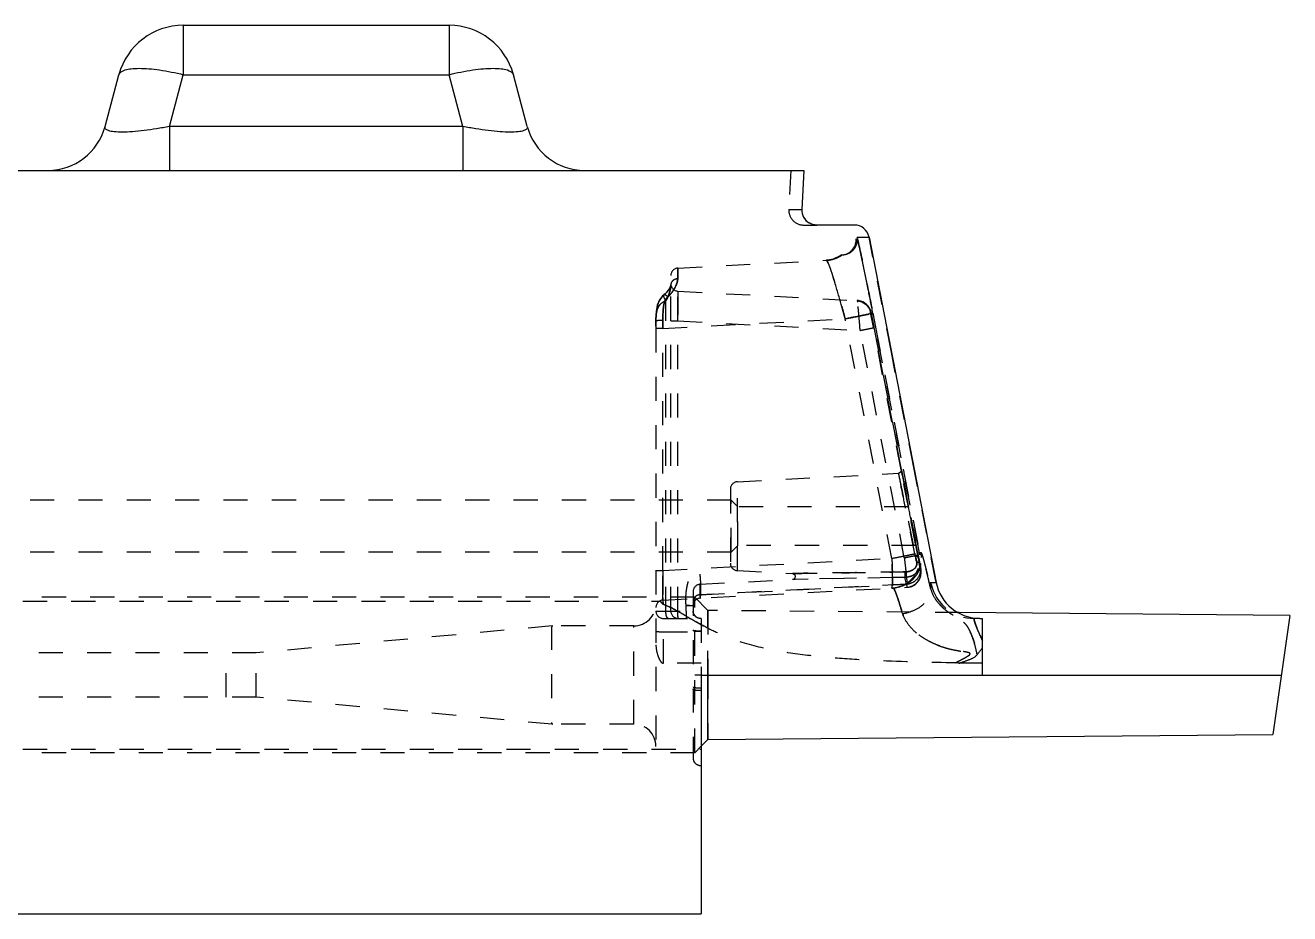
# Model space of a CAD drawing. Header units: millimetres. Extents: x 309 to 11345, y -1340 to 1318.
# Drawn here: x 3619 to 3704.5, y -552.1 to -492.1 of the extents above; entities that cross this region are included whole.
import ezdxf

# ---------------------------------------------------------------- set-up
doc = ezdxf.new("R2010")
doc.units = ezdxf.units.MM
doc.header["$LTSCALE"] = 16.335
doc.linetypes.add('HIDDEN', pattern=[0.2, 0.1, -0.1])
doc.layers.get('0').update_dxf_attribs({"linetype": 'CONTINUOUS'})
doc.layers.add('DEFAULT_2', color=8, linetype='HIDDEN')

msp = doc.modelspace()

# ---------------------------------------------------------------- linework, layer by layer
at = {"color": 7, "linetype": 'Continuous'}
for p, q in [((3629.718, -492.094), (3629.718, -495.429)), ((3629.718, -492.094), (3647.674, -492.094)), ((3647.674, -492.094), (3647.674, -495.429)), ((3624.433, -498.929), (3625.371, -495.429)), ((3628.78, -498.929), (3629.718, -495.429)), ((3629.718, -495.429), (3647.674, -495.429)), ((3648.612, -498.929), (3647.674, -495.429)), ((3652.959, -498.929), (3652.021, -495.429)), ((3628.78, -498.929), (3628.78, -501.894)), ((3648.612, -498.929), (3628.78, -498.929)), ((3648.612, -498.929), (3648.612, -501.894)), ((3588.608, -501.894), (3671.646, -501.894)), ((3671.646, -501.894), (3671.508, -504.524)), ((3675.056, -505.582), (3672.513, -505.582)), ((3676.044, -506.396), (3680.579, -529.715)), ((3704.465, -531.955), (3682.138, -531.76)), ((3683.541, -532.156), (3683.708, -532.156)), ((3683.708, -535.977), (3683.708, -532.156)), ((3704.465, -531.955), (3703.335, -539.999)), ((3664.708, -535.977), (3664.708, -552.094)), ((3664.708, -535.977), (3703.9, -535.977)), ((3665.159, -540.329), (3665.16, -535.977)), ((3664.708, -540.784), (3665.156, -540.332)), ((3665.156, -540.332), (3703.335, -539.999)), ((3588.608, -552.094), (3664.708, -552.094))]:
    msp.add_line(p, q, dxfattribs=at)
for centre, radius, start, end in [((3629.718, -496.594), 4.5, 90, 165), ((3647.674, -496.594), 4.5, 15, 90), ((3620.57, -497.894), 4, 270, 345), ((3656.823, -497.894), 4, 195, 270), ((3672.504, -504.586), 0.993, 177.06216, 239.116), ((3675.056, -506.588), 1.006, 11.00455, 90.02513), ((3683.541, -529.138), 3.018, 191.01983, 270.01247)]:
    msp.add_arc(centre, radius, start, end, dxfattribs=at)
for points, knots in [([(3625.371, -495.429), (3625.416, -495.262), (3625.762, -495.091), (3626.233, -495.015), (3626.779, -494.99), (3627.418, -495.023), (3628.417, -495.139), (3629.191, -495.298), (3629.718, -495.429)], [0, 0, 0, 0, 0.115474, 0.210206, 0.330815, 0.474697, 0.637675, 1, 1, 1, 1]), ([(3647.674, -495.429), (3648.202, -495.298), (3648.976, -495.139), (3649.974, -495.023), (3650.613, -494.99), (3651.159, -495.015), (3651.631, -495.091), (3651.976, -495.262), (3652.021, -495.429)], [0, 0, 0, 0, 0.362325, 0.525303, 0.669185, 0.789794, 0.884526, 1, 1, 1, 1]), ([(3628.78, -498.929), (3628.493, -498.986), (3627.923, -499.089), (3627.088, -499.21), (3626.312, -499.289), (3625.635, -499.32), (3625.096, -499.3), (3624.742, -499.242), (3624.551, -499.161), (3624.465, -499.095), (3624.422, -499.013), (3624.426, -498.956), (3624.433, -498.929)], [0, 0, 0, 0, 0.193171, 0.381394, 0.556112, 0.70767, 0.827684, 0.912018, 0.941416, 0.963861, 0.982046, 1, 1, 1, 1]), ([(3652.959, -498.929), (3652.966, -498.956), (3652.97, -499.013), (3652.927, -499.095), (3652.841, -499.161), (3652.65, -499.242), (3652.297, -499.3), (3651.758, -499.32), (3651.081, -499.289), (3650.304, -499.21), (3649.469, -499.089), (3648.9, -498.986), (3648.612, -498.929)], [0, 0, 0, 0, 0.017954, 0.036138, 0.058576, 0.087965, 0.172271, 0.292269, 0.44382, 0.618558, 0.806821, 1, 1, 1, 1])]:
    msp.add_open_spline(points, degree=3, knots=knots, dxfattribs=at)
msp.add_open_spline([(3672.513, -505.582), (3672.334, -505.582), (3672.149, -505.531), (3671.995, -505.439)], degree=3, dxfattribs=at)
at = {"layer": 'DEFAULT_2', "color": 8, "linetype": 'HIDDEN'}
for p, q in [((3670.761, -501.894), (3670.623, -504.524)), ((3670.623, -504.524), (3671.508, -504.524)), ((3671.628, -505.582), (3672.513, -505.582)), ((3675.246, -506.396), (3676.044, -506.396)), ((3677.557, -514.177), (3676.044, -506.396)), ((3663.131, -508.493), (3673.173, -507.967)), ((3674.198, -507.593), (3674.243, -507.593)), ((3662.654, -531.653), (3662.654, -508.995)), ((3662.654, -509.625), (3662.654, -509.627)), ((3662.195, -510.288), (3662.195, -510.288)), ((3662.319, -531.653), (3662.319, -510.698)), ((3663.131, -510.048), (3675.238, -510.683)), ((3678.211, -522.108), (3676.147, -511.494)), ((3676.147, -511.494), (3676.172, -511.494)), ((3676.189, -511.564), (3676.174, -511.494)), ((3676.203, -511.627), (3676.184, -511.54)), ((3676.23, -511.76), (3676.196, -511.598)), ((3679.454, -527.713), (3676.305, -511.533)), ((3676.305, -511.533), (3676.49, -512.488)), ((3661.649, -512.087), (3661.649, -512.562)), ((3661.649, -512.368), (3661.649, -512.087)), ((3661.649, -512.406), (3661.649, -512.368)), ((3662.125, -512.562), (3662.122, -512.02)), ((3662.122, -512.021), (3662.125, -512.562)), ((3662.125, -512.562), (3674.436, -511.917)), ((3662.654, -512.057), (3663.131, -512.057)), ((3663.131, -531.653), (3663.131, -512.057)), ((3663.131, -512.057), (3675.445, -512.702)), ((3677.586, -528.097), (3674.436, -511.917)), ((3676.276, -511.988), (3676.219, -511.705)), ((3676.342, -512.318), (3676.26, -511.908)), ((3676.379, -512.51), (3676.333, -512.272)), ((3676.379, -512.51), (3676.379, -512.51)), ((3676.379, -512.51), (3676.379, -512.51)), ((3676.379, -512.51), (3679.362, -527.861)), ((3678.243, -522.102), (3676.379, -512.51)), ((3676.49, -512.488), (3678.357, -522.08)), ((3661.649, -512.562), (3661.649, -540.977)), ((3662.125, -512.562), (3661.649, -512.562)), ((3662.125, -528.907), (3662.125, -512.562)), ((3678.427, -528.052), (3675.445, -512.702)), ((3679.069, -521.95), (3677.557, -514.177)), ((3667.153, -522.923), (3678.025, -522.353)), ((3678.209, -522.101), (3678.262, -522.363)), ((3678.295, -522.528), (3678.21, -522.105)), ((3678.282, -522.303), (3678.243, -522.102)), ((3678.262, -522.363), (3678.302, -522.563)), ((3679.362, -527.861), (3678.282, -522.303)), ((3678.302, -522.563), (3678.413, -523.123)), ((3678.357, -522.08), (3678.397, -522.28)), ((3678.397, -522.28), (3678.404, -522.32)), ((3678.404, -522.32), (3679.454, -527.713)), ((3680.565, -529.645), (3679.069, -521.95)), ((3666.676, -523.425), (3666.676, -528.419)), ((3667.153, -528.921), (3667.153, -522.923)), ((3666.736, -524.172), (3562.608, -524.172)), ((3666.736, -527.672), (3666.736, -524.172)), ((3666.736, -524.172), (3667.179, -524.615)), ((3667.179, -527.229), (3667.179, -524.615)), ((3678.698, -524.615), (3667.179, -524.615)), ((3679.206, -527.229), (3678.698, -524.615)), ((3679.206, -527.229), (3678.698, -524.615)), ((3679.042, -526.325), (3679.151, -526.886)), ((3666.736, -527.672), (3562.608, -527.672)), ((3666.736, -527.672), (3667.179, -527.229)), ((3679.206, -527.229), (3667.179, -527.229)), ((3679.185, -527.963), (3679.173, -527.905)), ((3679.353, -527.94), (3679.341, -527.878)), ((3679.342, -527.883), (3679.353, -527.94)), ((3679.362, -527.861), (3679.362, -527.861)), ((3679.362, -527.861), (3679.362, -527.861)), ((3679.458, -528.364), (3679.363, -527.866)), ((3679.454, -527.71), (3679.555, -527.71)), ((3662.125, -528.907), (3678.427, -528.052)), ((3679.185, -527.963), (3679.264, -528.358)), ((3679.206, -528.071), (3679.185, -527.963)), ((3679.212, -528.099), (3679.206, -528.071)), ((3679.239, -528.231), (3679.212, -528.099)), ((3679.264, -528.358), (3679.239, -528.231)), ((3679.353, -527.94), (3679.371, -528.037)), ((3679.371, -528.037), (3679.353, -527.94)), ((3679.399, -528.181), (3679.371, -528.037)), ((3679.371, -528.037), (3679.399, -528.181)), ((3679.451, -528.455), (3679.399, -528.181)), ((3679.399, -528.181), (3679.425, -528.32)), ((3679.425, -528.32), (3679.451, -528.455)), ((3679.5, -528.59), (3679.44, -528.271)), ((3679.451, -528.455), (3679.512, -528.75)), ((3679.876, -528.748), (3679.893, -528.816)), ((3661.649, -528.907), (3662.125, -528.907)), ((3664.639, -529.844), (3670.866, -529.517)), ((3667.153, -528.921), (3670.867, -529.116)), ((3670.919, -529.115), (3670.867, -529.116)), ((3677.597, -529.396), (3671.004, -529.515)), ((3678.469, -529.38), (3671.007, -529.515)), ((3677.592, -529.026), (3678.469, -529.014)), ((3678.469, -529.38), (3677.597, -529.396)), ((3678.578, -529.84), (3678.469, -529.38)), ((3662.125, -530.915), (3678.601, -530.052)), ((3664.162, -530.347), (3664.162, -541.581)), ((3664.639, -530.552), (3664.639, -529.844)), ((3664.639, -530.551), (3677.575, -529.891)), ((3677.575, -529.891), (3677.675, -529.886)), ((3677.675, -529.886), (3678.578, -529.84)), ((3680.205, -529.715), (3680.579, -529.715)), ((3680.579, -529.715), (3680.565, -529.645)), ((3664.275, -530.722), (3558.608, -530.722)), ((3566.608, -530.977), (3661.916, -530.977)), ((3662, -531.052), (3662.031, -531.093)), ((3662.125, -530.915), (3662.126, -531.182)), ((3662.125, -530.915), (3662.125, -530.98)), ((3662.125, -530.98), (3662.126, -531.182)), ((3663.686, -531.653), (3663.686, -531.285)), ((3663.686, -531.285), (3664.162, -531.285)), ((3664.274, -541.222), (3664.275, -530.722)), ((3665.156, -531.612), (3664.275, -530.722)), ((3661.649, -531.653), (3664.162, -531.653)), ((3662.151, -535.182), (3662.151, -532.156)), ((3662.151, -532.156), (3664.708, -532.156)), ((3663.776, -532.036), (3663.964, -532.148)), ((3664.708, -532.156), (3664.708, -535.977)), ((3682.138, -531.76), (3665.156, -531.612)), ((3665.159, -531.615), (3665.16, -535.977)), ((3665.159, -535.977), (3665.159, -531.615)), ((3683.541, -532.156), (3683.163, -532.156)), ((3654.649, -532.657), (3634.649, -534.477)), ((3660.149, -532.662), (3654.649, -532.662)), ((3660.149, -539.292), (3660.149, -532.662)), ((3664.489, -532.455), (3664.514, -532.469)), ((3662.151, -533.056), (3664.708, -533.056)), ((3634.649, -534.477), (3558.608, -534.477)), ((3632.608, -537.477), (3632.608, -534.477)), ((3634.649, -537.477), (3634.649, -534.477)), ((3664.708, -535.182), (3662.151, -535.182)), ((3683.705, -535.182), (3682.13, -535.182)), ((3664.708, -535.977), (3664.277, -535.978)), ((3665.159, -535.976), (3665.159, -540.329)), ((3634.649, -537.477), (3558.608, -537.477)), ((3654.649, -539.297), (3634.649, -537.477)), ((3660.149, -539.292), (3654.649, -539.292)), ((3566.608, -540.977), (3664.708, -540.977)), ((3664.274, -541.222), (3566.608, -541.222)), ((3664.274, -541.222), (3664.708, -540.784))]:
    msp.add_line(p, q, dxfattribs=at)
for points in [[(3674.198, -507.593), (3674.09, -507.666), (3673.629, -507.879), (3673.128, -507.969)], [(3662.654, -509.627), (3662.654, -509.629), (3662.647, -509.664), (3662.626, -509.726), (3662.594, -509.797), (3662.554, -509.871), (3662.509, -509.944), (3662.46, -510.015), (3662.408, -510.082), (3662.352, -510.146), (3662.297, -510.202), (3662.247, -510.248), (3662.195, -510.288)], [(3662.653, -509.632), (3662.644, -509.673), (3662.621, -509.738), (3662.587, -509.811), (3662.545, -509.887), (3662.497, -509.961), (3662.447, -510.032), (3662.392, -510.101), (3662.334, -510.166), (3662.273, -510.226), (3662.209, -510.279), (3662.195, -510.288)], [(3662.195, -510.288), (3662.064, -510.4), (3661.856, -510.695), (3661.729, -511.053), (3661.667, -511.466), (3661.649, -511.926)], [(3662.195, -510.288), (3662.103, -510.362), (3661.883, -510.645), (3661.742, -511), (3661.672, -511.409), (3661.65, -511.864), (3661.649, -512.083)], [(3675.213, -510.681), (3675.56, -510.763), (3675.857, -510.96), (3676.066, -511.249), (3676.147, -511.494)], [(3675.468, -510.722), (3675.336, -510.693), (3675.238, -510.683)], [(3675.489, -510.728), (3675.353, -510.695), (3675.238, -510.683)], [(3676.045, -511.166), (3675.981, -511.072), (3675.903, -510.983), (3675.811, -510.9), (3675.707, -510.828), (3675.592, -510.768), (3675.468, -510.722)], [(3676.067, -511.203), (3676.005, -511.105), (3675.929, -511.011), (3675.838, -510.922), (3675.734, -510.844), (3675.617, -510.779), (3675.489, -510.728)], [(3676.178, -511.514), (3676.169, -511.473), (3676.157, -511.427), (3676.134, -511.354), (3676.096, -511.261), (3676.045, -511.166)], [(3676.174, -511.494), (3676.163, -511.452), (3676.147, -511.393), (3676.114, -511.302), (3676.067, -511.203)], [(3678.211, -522.113), (3678.208, -522.204), (3678.165, -522.285), (3678.09, -522.338), (3678.025, -522.353)], [(3679.549, -529.221), (3679.562, -529.104), (3679.563, -528.998), (3679.556, -528.922), (3679.55, -528.876), (3679.543, -528.834), (3679.535, -528.785), (3679.525, -528.726), (3679.496, -528.57)], [(3670.865, -529.116), (3670.951, -529.14), (3671.027, -529.215), (3671.055, -529.317), (3671.028, -529.417), (3670.956, -529.49), (3670.866, -529.517)], [(3678.611, -530.051), (3678.636, -530.049), (3678.78, -530.028), (3678.916, -529.987), (3679.043, -529.928), (3679.158, -529.854), (3679.26, -529.767), (3679.347, -529.67), (3679.42, -529.564), (3679.478, -529.453), (3679.521, -529.338), (3679.549, -529.221)], [(3678.91, -529.989), (3679.036, -529.931), (3679.151, -529.859), (3679.253, -529.774), (3679.341, -529.678), (3679.415, -529.574), (3679.473, -529.463), (3679.517, -529.349), (3679.546, -529.234), (3679.561, -529.118)], [(3679.561, -529.118), (3679.563, -529.011), (3679.557, -528.93), (3679.551, -528.883)], [(3678.632, -530.05), (3678.775, -530.029), (3678.91, -529.989)]]:
    msp.add_lwpolyline(points, dxfattribs=at)
for centre, radius, start, end in [((3671.628, -504.577), 1.006, 177, 270), ((3674.169, -506.588), 1.006, 271.65823, 90), ((3584.216, -526.767), 93.281, 12.01689, 12.61404), ((3519.761, -540.638), 159.213, 11.886, 12.0701), ((3673.05, -505.906), 2.065, 284.03475, 294.61844), ((3673.081, -505.973), 1.992, 294.60126, 304.25698), ((3673.116, -506.026), 1.928, 304.30708, 305.64455), ((3482.371, -548.519), 197.424, 11.67145, 11.88906), ((3663.157, -508.995), 0.503, 93.00098, 179.99162), ((3444.574, -556.34), 236.022, 11.46278, 11.6747), ((3663.157, -509.546), 0.503, 180, 267), ((3662.987, -509.624), 0.333, 173.91451, 180.04295), ((3660.655, -508.583), 2.593, 324.59205, 328.64722), ((3660.837, -508.696), 2.378, 328.6915, 329.55322), ((3661.003, -508.792), 2.186, 329.51339, 333.15173), ((3661.207, -508.897), 1.958, 333.18233, 335.1124), ((3661.378, -508.975), 1.769, 335.09301, 338.16856), ((3417.564, -561.834), 263.584, 11.34057, 11.46628), ((3607.504, -529.767), 69.271, 14.93207, 16.04629), ((3675.185, -511.687), 1.005, 11.01331, 86.9991), ((3675.153, -511.758), 1.08, 61.4253, 62.45393), ((3411.472, -563.059), 269.798, 11.00978, 11.34122), ((3714.283, -512.36), 52.634, 180.05053, 180.22028), ((3591.859, -528.92), 86.099, 10.98727, 11.47595), ((3057.599, -646.701), 632.994, 10.819475, 11.312912), ((3667.179, -523.425), 0.503, 93, 180), ((3186.21, -621.205), 501.881, 11.15545, 11.26982), ((3020.429, -654), 670.874, 11.034928, 11.16409), ((3677.495, -528.093), 1.995, 273.0093, 10.98696), ((3677.593, -528.088), 1.997, 272.93121, 10.99065), ((3677.111, -517.77), 10.217, 282.34292, 282.55049), ((3677.863, -521.145), 6.76, 282.54503, 282.84529), ((3586.263, -545.948), 94.84, 10.85999, 10.99461), ((3677.556, -528.093), 2.034, 1.50323, 6.39905), ((3667.179, -528.419), 0.503, 180, 267), ((3592.973, -544.664), 88.007, 10.72222, 10.86228), ((3677.545, -528.107), 1.945, 346.35429, 351.41229), ((3677.556, -528.078), 2.037, 339.67667, 344.53685), ((3687.532, -527.102), 8.187, 191.61659, 192.03038), ((3677.614, -528.095), 1.976, 344.54639, 346.82755), ((3677.647, -528.103), 1.943, 346.8332, 349.42468), ((3655.329, -529.589), 22.3, 0.45922, 1.41276), ((3678.455, -528.253), 1.127, 270.68075, 274.2548), ((3678.558, -529.047), 1.005, 273.00137, 10.98506), ((3678.455, -528.16), 1.219, 288.81614, 293.41963), ((3678.607, -528.426), 0.911, 308.54792, 313.07475), ((3677.429, -528.074), 2.066, 328.60399, 340.21288), ((3678.634, -528.456), 0.871, 313.08608, 315.40159), ((3678.593, -529.08), 0.95, 320.61304, 332.15784), ((3678.798, -528.58), 0.664, 333.74907, 341.34251), ((3677.527, -528.068), 2.067, 338.07218, 339.6883), ((3627.945, -541.781), 53.541, 13.04777, 14.01361), ((3664.665, -530.346), 0.503, 93, 180), ((3677.482, -528.125), 1.983, 273.00529, 275.79322), ((3677.492, -528.131), 1.975, 297.65786, 298.96944), ((3677.454, -528.065), 2.051, 299.00719, 308.01113), ((3677.56, -528.071), 2.038, 298.60363, 305.97723), ((3678.55, -529.073), 0.98, 273.003, 274.86096), ((3598.273, -548.766), 84.024, 12.80937, 13.11965), ((3683.132, -529.146), 2.982, 190.99246, 193.53229), ((3683.163, -529.144), 3.012, 193.47905, 269.99786), ((3660.149, -531.162), 1.5, 270, 360), ((3662.151, -531.417), 0.503, 93.00251, 180), ((3663.894, -552.505), 21.221, 89.95534, 90.56163), ((3664.665, -531.285), 0.503, 92.99998, 180), ((3662.151, -531.653), 0.503, 180, 270), ((3658.581, -539.875), 9.39, 63.80912, 64.40257), ((3663.157, -531.653), 0.503, 180, 270), ((3686.809, -493.825), 44.615, 239.1992, 239.49134), ((3664.666, -531.655), 0.502, 204.27042, 217.37141), ((3677.308, -509.951), 25.898, 239.4903, 240.33237), ((3675.066, -513.877), 21.377, 240.42024, 240.94845), ((3674.08, -515.653), 19.347, 240.94765, 241.59027), ((3569.426, -535.956), 114.282, 359.98936, 0.38766), ((3660.149, -540.792), 1.5, 0, 90), ((3664.665, -541.582), 0.503, 180, 274.89504)]:
    msp.add_arc(centre, radius, start, end, dxfattribs=at)
msp.add_ellipse((3680.708, -533.951), major_axis=(0, 28.543), ratio=0.105104, start_param=-1.613966, end_param=-1.577268, dxfattribs=at)
for points in [[(3671.508, -504.524), (3671.499, -504.703), (3671.541, -504.891), (3671.625, -505.049)], [(3671.625, -505.049), (3671.686, -505.165), (3671.773, -505.271), (3671.875, -505.355)], [(3662.417, -510.528), (3662.388, -510.587), (3662.357, -510.644), (3662.319, -510.698)], [(3662.45, -510.435), (3662.415, -510.463), (3662.383, -510.498), (3662.356, -510.535)], [(3662.505, -510.32), (3662.479, -510.391), (3662.45, -510.46), (3662.417, -510.528)], [(3662.45, -510.435), (3662.531, -510.37), (3662.603, -510.295), (3662.669, -510.216)], [(3662.669, -510.216), (3662.703, -510.174), (3662.736, -510.13), (3662.768, -510.085)], [(3675.238, -510.683), (3675.381, -510.69), (3675.525, -510.733), (3675.653, -510.8)], [(3678.899, -525.59), (3678.947, -525.835), (3678.995, -526.08), (3679.042, -526.325)], [(3679.271, -527.968), (3679.243, -527.962), (3679.213, -527.96), (3679.185, -527.963)], [(3679.451, -528.455), (3679.447, -528.434), (3679.433, -528.416), (3679.417, -528.403)], [(3679.451, -528.455), (3679.472, -528.565), (3679.463, -528.685), (3679.427, -528.792)], [(3679.451, -528.455), (3679.471, -528.56), (3679.465, -528.674), (3679.433, -528.776)], [(3679.497, -529.121), (3679.529, -529.002), (3679.535, -528.872), (3679.512, -528.751)], [(3678.781, -529.334), (3678.679, -529.362), (3678.574, -529.377), (3678.469, -529.38)], [(3678.717, -529.681), (3678.904, -529.535), (3679.069, -529.353), (3679.192, -529.15)], [(3678.848, -529.314), (3678.826, -529.321), (3678.804, -529.328), (3678.781, -529.334)], [(3679.394, -528.873), (3679.358, -528.945), (3679.31, -529.01), (3679.254, -529.067)], [(3679.433, -528.776), (3679.403, -528.87), (3679.351, -528.959), (3679.286, -529.033)], [(3679.433, -529.524), (3679.471, -529.452), (3679.5, -529.375), (3679.52, -529.296)], [(3678.578, -529.839), (3673.931, -530.078), (3669.285, -530.314), (3664.639, -530.551)], [(3679.004, -529.944), (3679.061, -529.915), (3679.116, -529.879), (3679.166, -529.84)], [(3679.005, -529.948), (3679.13, -529.886), (3679.244, -529.795), (3679.333, -529.687)], [(3679.166, -529.84), (3679.225, -529.794), (3679.28, -529.741), (3679.327, -529.683)], [(3662.092, -531.158), (3662.106, -531.169), (3662.121, -531.179), (3662.138, -531.186)], [(3663.686, -531.285), (3663.676, -531.135), (3663.67, -530.984), (3663.67, -530.834)], [(3664.399, -530.62), (3664.322, -530.661), (3664.254, -530.727), (3664.213, -530.803)], [(3663.353, -531.787), (3663.491, -531.866), (3663.627, -531.947), (3663.764, -532.028)], [(3664.208, -531.861), (3664.178, -531.797), (3664.162, -531.724), (3664.162, -531.654)], [(3664.414, -532.089), (3664.357, -532.057), (3664.306, -532.012), (3664.266, -531.96)], [(3664.664, -532.156), (3664.577, -532.16), (3664.488, -532.133), (3664.414, -532.089)], [(3664.708, -532.154), (3664.608, -532.158), (3664.501, -532.138), (3664.414, -532.089)], [(3683.347, -534.598), (3683.464, -534.442), (3683.586, -534.288), (3683.708, -534.135)], [(3682.13, -535.182), (3682.061, -535.16), (3681.988, -535.153), (3681.916, -535.152)]]:
    msp.add_open_spline(points, degree=3, dxfattribs=at)
for points, knots in [([(3674.243, -507.593), (3674.299, -507.593), (3674.498, -507.57), (3674.868, -507.425), (3675.229, -507), (3675.28, -506.591), (3675.246, -506.396)], [0, 0, 0, 0, 0.095709, 0.341156, 0.661127, 1, 1, 1, 1]), ([(3675.246, -506.396), (3675.409, -507.121), (3675.769, -508.832), (3676.112, -510.546), (3676.305, -511.533)], [0, 0, 0, 0, 0.42487, 1, 1, 1, 1]), ([(3673.173, -507.967), (3673.262, -507.962), (3673.639, -507.916), (3674.004, -507.762), (3674.239, -507.593)], [0, 0, 0, 0, 0.235909, 1, 1, 1, 1]), ([(3673.55, -507.91), (3673.519, -507.918), (3673.394, -507.946), (3673.267, -507.962), (3673.173, -507.967)], [0, 0, 0, 0, 0.25696, 1, 1, 1, 1]), ([(3673.173, -507.967), (3673.183, -507.966), (3673.205, -508), (3673.236, -508.053), (3673.28, -508.152), (3673.333, -508.283), (3673.395, -508.449), (3673.496, -508.733), (3673.638, -509.161), (3673.821, -509.751), (3674.022, -510.425), (3674.23, -511.155), (3674.368, -511.66), (3674.436, -511.917)], [0, 0, 0, 0, 0.007242, 0.023513, 0.048949, 0.083232, 0.125973, 0.176763, 0.300821, 0.4515, 0.622695, 0.807749, 1, 1, 1, 1]), ([(3673.281, -508.156), (3673.269, -508.129), (3673.249, -508.081), (3673.218, -508.02), (3673.197, -507.985), (3673.18, -507.967), (3673.173, -507.967)], [0, 0, 0, 0, 0.407518, 0.71015, 0.905927, 1, 1, 1, 1]), ([(3674.076, -510.619), (3673.929, -510.107), (3673.721, -509.409), (3673.448, -508.591), (3673.334, -508.28), (3673.281, -508.156)], [0, 0, 0, 0, 0.617476, 0.843878, 1, 1, 1, 1]), ([(3663.131, -508.493), (3663.127, -508.493), (3663.132, -508.518), (3663.124, -508.544), (3663.126, -508.606), (3663.123, -508.684), (3663.123, -508.787), (3663.121, -508.965), (3663.121, -509.11), (3663.12, -509.213)], [0, 0, 0, 0, 0.016435, 0.064761, 0.144817, 0.256212, 0.398324, 0.57047, 1, 1, 1, 1]), ([(3663.12, -509.213), (3663.121, -509.11), (3663.121, -508.965), (3663.123, -508.787), (3663.123, -508.684), (3663.126, -508.606), (3663.124, -508.544), (3663.132, -508.518), (3663.127, -508.493), (3663.131, -508.493)], [0, 0, 0, 0, 0.429589, 0.601753, 0.74387, 0.855258, 0.935294, 0.983589, 1, 1, 1, 1]), ([(3662.319, -510.698), (3662.376, -510.616), (3662.466, -510.435), (3662.592, -510.08), (3662.654, -509.803), (3662.654, -509.624)], [0, 0, 0, 0, 0.263924, 0.528086, 1, 1, 1, 1]), ([(3663.12, -509.213), (3663.115, -509.419), (3662.988, -509.746), (3662.738, -510.144), (3662.561, -510.35), (3662.45, -510.435)], [0, 0, 0, 0, 0.436897, 0.706523, 1, 1, 1, 1]), ([(3662.633, -509.855), (3662.626, -509.893), (3662.595, -510.05), (3662.548, -510.205), (3662.505, -510.32)], [0, 0, 0, 0, 0.238355, 1, 1, 1, 1]), ([(3662.654, -509.624), (3662.654, -509.643), (3662.652, -509.72), (3662.642, -509.797), (3662.633, -509.855)], [0, 0, 0, 0, 0.237178, 1, 1, 1, 1]), ([(3663.12, -509.213), (3663.009, -509.219), (3662.835, -509.278), (3662.684, -509.453), (3662.654, -509.569), (3662.654, -509.624)], [0, 0, 0, 0, 0.493251, 0.754757, 1, 1, 1, 1]), ([(3662.89, -509.275), (3662.828, -509.306), (3662.718, -509.392), (3662.663, -509.524), (3662.656, -509.589)], [0, 0, 0, 0, 0.512904, 1, 1, 1, 1]), ([(3663.12, -509.213), (3663.102, -509.214), (3663.022, -509.222), (3662.944, -509.247), (3662.89, -509.275)], [0, 0, 0, 0, 0.233321, 1, 1, 1, 1]), ([(3663.02, -509.633), (3663.035, -509.597), (3663.084, -509.461), (3663.114, -509.317), (3663.12, -509.213)], [0, 0, 0, 0, 0.273702, 1, 1, 1, 1]), ([(3661.649, -512.083), (3661.649, -511.935), (3661.652, -511.652), (3661.724, -511.241), (3661.944, -510.887), (3662.186, -510.743), (3662.319, -510.698)], [0, 0, 0, 0, 0.268751, 0.512395, 0.745017, 1, 1, 1, 1]), ([(3662.319, -510.698), (3662.188, -510.751), (3661.941, -510.883), (3661.725, -511.243), (3661.652, -511.652), (3661.649, -511.935), (3661.649, -512.083)], [0, 0, 0, 0, 0.2553, 0.487851, 0.731434, 1, 1, 1, 1]), ([(3662.122, -512.021), (3662.12, -511.722), (3662.117, -511.284), (3662.226, -510.742), (3662.358, -510.509), (3662.45, -510.435)], [0, 0, 0, 0, 0.542044, 0.784909, 1, 1, 1, 1]), ([(3662.356, -510.535), (3662.29, -510.625), (3662.199, -510.85), (3662.119, -511.351), (3662.12, -511.748), (3662.122, -512.02)], [0, 0, 0, 0, 0.221451, 0.465351, 1, 1, 1, 1]), ([(3662.319, -510.698), (3662.264, -510.612), (3662.201, -510.492), (3662.167, -510.348), (3662.182, -510.297), (3662.195, -510.288)], [0, 0, 0, 0, 0.689093, 0.891285, 1, 1, 1, 1]), ([(3662.195, -510.288), (3662.22, -510.271), (3662.337, -510.315), (3662.401, -510.383), (3662.45, -510.435)], [0, 0, 0, 0, 0.291161, 1, 1, 1, 1]), ([(3663.131, -512.057), (3663.129, -511.926), (3663.126, -511.67), (3663.122, -511.298), (3663.12, -510.954), (3663.12, -510.654), (3663.12, -510.436), (3663.121, -510.292), (3663.122, -510.208), (3663.125, -510.143), (3663.124, -510.091), (3663.13, -510.069), (3663.127, -510.048), (3663.131, -510.048)], [0, 0, 0, 0, 0.195003, 0.382659, 0.555846, 0.70744, 0.831014, 0.881107, 0.922912, 0.956059, 0.980183, 0.994925, 1, 1, 1, 1]), ([(3663.131, -510.048), (3663.127, -510.048), (3663.13, -510.069), (3663.124, -510.091), (3663.125, -510.144), (3663.122, -510.208), (3663.121, -510.292), (3663.12, -510.436), (3663.12, -510.654), (3663.12, -510.955), (3663.122, -511.298), (3663.126, -511.67), (3663.129, -511.926), (3663.131, -512.057)], [0, 0, 0, 0, 0.005075, 0.019819, 0.043946, 0.077097, 0.118906, 0.169004, 0.292585, 0.444184, 0.617369, 0.805016, 1, 1, 1, 1]), ([(3675.445, -512.702), (3675.426, -512.445), (3675.398, -512.072), (3675.356, -511.598), (3675.327, -511.296), (3675.3, -511.048), (3675.279, -510.878), (3675.263, -510.778), (3675.254, -510.727), (3675.247, -510.701), (3675.242, -510.683), (3675.238, -510.683)], [0, 0, 0, 0, 0.37993, 0.551945, 0.703207, 0.827938, 0.920998, 0.954511, 0.978889, 0.993991, 1, 1, 1, 1]), ([(3675.238, -510.683), (3675.241, -510.683), (3675.245, -510.695), (3675.255, -510.727), (3675.261, -510.764), (3675.265, -510.79)], [0, 0, 0, 0, 0.079568, 0.270774, 1, 1, 1, 1]), ([(3675.67, -510.809), (3675.702, -510.827), (3675.824, -510.901), (3675.93, -511.002), (3675.992, -511.088)], [0, 0, 0, 0, 0.257696, 1, 1, 1, 1]), ([(3674.437, -511.917), (3674.661, -511.873), (3674.995, -511.808), (3675.427, -511.721), (3675.716, -511.663), (3675.955, -511.612), (3676.135, -511.578), (3676.24, -511.547), (3676.293, -511.541), (3676.305, -511.533)], [0, 0, 0, 0, 0.35972, 0.53502, 0.693195, 0.823826, 0.920322, 0.978502, 1, 1, 1, 1]), ([(3676.21, -511.558), (3675.975, -511.611), (3675.383, -511.73), (3674.792, -511.848), (3674.437, -511.917)], [0, 0, 0, 0, 0.399939, 1, 1, 1, 1]), ([(3675.992, -511.088), (3676.016, -511.119), (3676.097, -511.245), (3676.151, -511.387), (3676.172, -511.495)], [0, 0, 0, 0, 0.264885, 1, 1, 1, 1]), ([(3676.172, -511.495), (3676.173, -511.494), (3676.174, -511.507), (3676.179, -511.516), (3676.184, -511.543), (3676.195, -511.592), (3676.213, -511.678), (3676.239, -511.802), (3676.269, -511.954), (3676.317, -512.193), (3676.354, -512.381), (3676.379, -512.51)], [0, 0, 0, 0, 0.004843, 0.019608, 0.04392, 0.077368, 0.170008, 0.2942, 0.446008, 0.618982, 1, 1, 1, 1]), ([(3676.305, -511.533), (3676.297, -511.539), (3676.263, -511.543), (3676.233, -511.552), (3676.21, -511.558)], [0, 0, 0, 0, 0.277549, 1, 1, 1, 1]), ([(3662.122, -512.019), (3662.063, -512.02), (3661.952, -512.024), (3661.798, -512.036), (3661.712, -512.054), (3661.649, -512.073), (3661.649, -512.087)], [0, 0, 0, 0, 0.366285, 0.695545, 0.911901, 1, 1, 1, 1]), ([(3662.122, -512.021), (3662.054, -512.022), (3661.942, -512.026), (3661.791, -512.039), (3661.711, -512.056), (3661.649, -512.073), (3661.649, -512.089)], [0, 0, 0, 0, 0.41728, 0.709221, 0.900813, 1, 1, 1, 1]), ([(3675.445, -512.702), (3675.568, -512.678), (3675.748, -512.642), (3675.977, -512.597), (3676.119, -512.567), (3676.231, -512.545), (3676.302, -512.528), (3676.345, -512.521), (3676.361, -512.513), (3676.379, -512.515), (3676.379, -512.51)], [0, 0, 0, 0, 0.39531, 0.577204, 0.732825, 0.852428, 0.935475, 0.963919, 0.983982, 1, 1, 1, 1]), ([(3675.445, -512.702), (3675.568, -512.678), (3675.748, -512.642), (3675.977, -512.597), (3676.119, -512.568), (3676.231, -512.545), (3676.301, -512.528), (3676.344, -512.521), (3676.361, -512.513), (3676.379, -512.515), (3676.379, -512.51)], [0, 0, 0, 0, 0.395212, 0.577079, 0.732694, 0.852312, 0.935387, 0.96385, 0.983933, 1, 1, 1, 1]), ([(3678.025, -522.353), (3678.024, -522.356), (3678.03, -522.367), (3678.032, -522.393), (3678.043, -522.435), (3678.06, -522.523), (3678.093, -522.673), (3678.14, -522.897), (3678.199, -523.177), (3678.297, -523.645), (3678.439, -524.321), (3678.622, -525.206), (3678.815, -526.143), (3679.004, -527.068), (3679.126, -527.673), (3679.185, -527.963)], [0, 0, 0, 0, 0.001542, 0.006123, 0.013676, 0.024134, 0.053492, 0.093661, 0.143983, 0.203329, 0.344111, 0.505734, 0.676723, 0.845339, 1, 1, 1, 1]), ([(3679.173, -527.905), (3679.051, -527.302), (3678.803, -526.083), (3678.459, -524.404), (3678.191, -523.158), (3678.064, -522.524), (3678.025, -522.353)], [0, 0, 0, 0, 0.325496, 0.657832, 0.907073, 1, 1, 1, 1]), ([(3679.151, -526.886), (3679.167, -526.973), (3679.231, -527.305), (3679.295, -527.638), (3679.342, -527.883)], [0, 0, 0, 0, 0.260658, 1, 1, 1, 1]), ([(3677.586, -528.097), (3677.824, -528.05), (3678.168, -527.982), (3678.606, -527.894), (3678.883, -527.839), (3679.11, -527.79), (3679.283, -527.757), (3679.388, -527.726), (3679.442, -527.721), (3679.454, -527.713)], [0, 0, 0, 0, 0.381182, 0.552288, 0.702096, 0.825491, 0.918323, 0.977098, 1, 1, 1, 1]), ([(3678.427, -528.052), (3678.553, -528.028), (3678.737, -527.992), (3678.969, -527.945), (3679.11, -527.916), (3679.22, -527.894), (3679.288, -527.878), (3679.329, -527.871), (3679.344, -527.864), (3679.362, -527.865), (3679.362, -527.861)], [0, 0, 0, 0, 0.404846, 0.588012, 0.742822, 0.859859, 0.939583, 0.966458, 0.985213, 1, 1, 1, 1]), ([(3678.427, -528.053), (3678.553, -528.028), (3678.737, -527.992), (3678.969, -527.945), (3679.11, -527.916), (3679.221, -527.894), (3679.288, -527.878), (3679.329, -527.871), (3679.344, -527.864), (3679.362, -527.865), (3679.362, -527.861)], [0, 0, 0, 0, 0.404926, 0.588123, 0.742945, 0.859971, 0.93967, 0.966527, 0.985261, 1, 1, 1, 1]), ([(3679.362, -527.861), (3679.386, -527.987), (3679.421, -528.171), (3679.466, -528.405), (3679.493, -528.554), (3679.515, -528.675), (3679.531, -528.759), (3679.538, -528.807), (3679.544, -528.834), (3679.543, -528.844), (3679.547, -528.855), (3679.545, -528.855)], [0, 0, 0, 0, 0.382456, 0.555427, 0.706953, 0.830717, 0.922918, 0.956191, 0.980385, 0.995107, 1, 1, 1, 1]), ([(3679.366, -527.736), (3679.387, -527.731), (3679.415, -527.722), (3679.447, -527.718), (3679.454, -527.713)], [0, 0, 0, 0, 0.712504, 1, 1, 1, 1]), ([(3679.555, -527.71), (3679.56, -527.71), (3679.573, -527.726), (3679.588, -527.755), (3679.61, -527.807), (3679.647, -527.914), (3679.703, -528.097), (3679.779, -528.373), (3679.87, -528.721), (3679.973, -529.138), (3680.087, -529.618), (3680.165, -529.958), (3680.206, -530.137)], [0, 0, 0, 0, 0.006459, 0.020289, 0.042091, 0.071903, 0.155308, 0.269547, 0.413108, 0.584353, 0.780916, 1, 1, 1, 1]), ([(3679.555, -527.71), (3679.563, -527.71), (3679.58, -527.74), (3679.602, -527.787), (3679.635, -527.878), (3679.656, -527.946), (3679.669, -527.987)], [0, 0, 0, 0, 0.081816, 0.273612, 0.579994, 1, 1, 1, 1]), ([(3677.586, -530.105), (3677.59, -530.105), (3677.599, -530.088), (3677.61, -530.04), (3677.621, -529.926), (3677.628, -529.744), (3677.63, -529.496), (3677.627, -529.196), (3677.615, -528.723), (3677.599, -528.352), (3677.586, -528.097)], [0, 0, 0, 0, 0.007006, 0.022214, 0.079591, 0.172022, 0.295901, 0.44674, 0.61893, 1, 1, 1, 1]), ([(3677.586, -528.097), (3677.59, -528.178), (3677.605, -528.492), (3677.617, -528.806), (3677.623, -529.039)], [0, 0, 0, 0, 0.258756, 1, 1, 1, 1]), ([(3678.427, -528.052), (3678.458, -528.307), (3678.502, -528.676), (3678.552, -529.147), (3678.581, -529.446), (3678.602, -529.691), (3678.614, -529.859), (3678.618, -529.957), (3678.619, -530.008), (3678.617, -530.032), (3678.614, -530.051), (3678.611, -530.051)], [0, 0, 0, 0, 0.382706, 0.555243, 0.706504, 0.830758, 0.923019, 0.956048, 0.979907, 0.994472, 1, 1, 1, 1]), ([(3679.264, -528.358), (3679.281, -528.441), (3679.263, -528.625), (3679.08, -528.843), (3678.803, -528.981), (3678.585, -529.013), (3678.469, -529.014)], [0, 0, 0, 0, 0.217864, 0.442797, 0.70139, 1, 1, 1, 1]), ([(3678.469, -529.014), (3678.633, -529.012), (3678.935, -528.956), (3679.179, -528.745), (3679.234, -528.624)], [0, 0, 0, 0, 0.553726, 1, 1, 1, 1]), ([(3678.578, -529.84), (3678.713, -529.828), (3678.984, -529.744), (3679.424, -529.436), (3679.559, -528.996), (3679.512, -528.75)], [0, 0, 0, 0, 0.257466, 0.526209, 1, 1, 1, 1]), ([(3679.371, -528.037), (3679.366, -528.008), (3679.293, -527.966), (3679.225, -527.959), (3679.185, -527.963)], [0, 0, 0, 0, 0.423904, 1, 1, 1, 1]), ([(3679.234, -528.624), (3679.262, -528.563), (3679.28, -528.471), (3679.269, -528.381), (3679.264, -528.358)], [0, 0, 0, 0, 0.738939, 1, 1, 1, 1]), ([(3679.451, -528.455), (3679.448, -528.44), (3679.406, -528.376), (3679.322, -528.354), (3679.264, -528.358)], [0, 0, 0, 0, 0.205258, 1, 1, 1, 1]), ([(3679.53, -528.759), (3679.525, -528.731), (3679.498, -528.574), (3679.468, -528.419), (3679.444, -528.291)], [0, 0, 0, 0, 0.180755, 1, 1, 1, 1]), ([(3679.535, -528.856), (3679.533, -528.855), (3679.534, -528.842), (3679.526, -528.825), (3679.521, -528.791), (3679.515, -528.766), (3679.512, -528.75)], [0, 0, 0, 0, 0.067875, 0.259351, 0.571191, 1, 1, 1, 1]), ([(3679.545, -528.855), (3679.547, -528.856), (3679.542, -528.841), (3679.543, -528.829), (3679.536, -528.796), (3679.533, -528.773), (3679.53, -528.759)], [0, 0, 0, 0, 0.062762, 0.253942, 0.568243, 1, 1, 1, 1]), ([(3679.669, -527.987), (3679.676, -528.009), (3679.707, -528.114), (3679.737, -528.22), (3679.759, -528.303)], [0, 0, 0, 0, 0.216736, 1, 1, 1, 1]), ([(3662.125, -528.907), (3662.12, -529.279), (3662.115, -529.897), (3662.113, -530.515), (3662.117, -530.76)], [0, 0, 0, 0, 0.60209, 1, 1, 1, 1]), ([(3662.125, -530.915), (3662.122, -530.915), (3662.124, -530.894), (3662.118, -530.872), (3662.119, -530.82), (3662.117, -530.755), (3662.116, -530.671), (3662.114, -530.527), (3662.114, -530.309), (3662.115, -530.009), (3662.117, -529.666), (3662.12, -529.294), (3662.123, -529.037), (3662.125, -528.907)], [0, 0, 0, 0, 0.005096, 0.019838, 0.043945, 0.077066, 0.118839, 0.168902, 0.292441, 0.44406, 0.617304, 0.805006, 1, 1, 1, 1]), ([(3663.686, -531.285), (3663.67, -531.043), (3663.661, -530.676), (3663.714, -530.192), (3663.784, -529.833), (3663.886, -529.482), (3664.025, -529.143), (3664.271, -528.855), (3664.518, -528.783), (3664.639, -528.775)], [0, 0, 0, 0, 0.250044, 0.375144, 0.500219, 0.62527, 0.750284, 0.875287, 1, 1, 1, 1]), ([(3664.639, -530.783), (3664.644, -530.783), (3664.653, -530.767), (3664.664, -530.718), (3664.674, -530.604), (3664.676, -530.421), (3664.685, -530.174), (3664.693, -529.873), (3664.663, -529.531), (3664.632, -529.162), (3664.634, -528.905), (3664.639, -528.775)], [0, 0, 0, 0, 0.007117, 0.022408, 0.07984, 0.172265, 0.296557, 0.447692, 0.61949, 0.806036, 1, 1, 1, 1]), ([(3671.007, -529.515), (3670.989, -529.515), (3670.942, -529.516), (3670.895, -529.516), (3670.866, -529.517)], [0, 0, 0, 0, 0.380308, 1, 1, 1, 1]), ([(3670.867, -529.116), (3670.868, -529.116), (3670.884, -529.116), (3670.901, -529.115), (3670.916, -529.115)], [0, 0, 0, 0, 0.070286, 1, 1, 1, 1]), ([(3670.916, -529.115), (3671.439, -529.109), (3673.664, -529.079), (3675.889, -529.049), (3677.592, -529.026)], [0, 0, 0, 0, 0.234879, 1, 1, 1, 1]), ([(3678.469, -529.014), (3677.825, -529.023), (3675.308, -529.058), (3672.791, -529.088), (3670.919, -529.115)], [0, 0, 0, 0, 0.255887, 1, 1, 1, 1]), ([(3677.629, -529.41), (3677.629, -529.466), (3677.629, -529.646), (3677.627, -529.826), (3677.618, -529.95)], [0, 0, 0, 0, 0.308246, 1, 1, 1, 1]), ([(3678.469, -529.38), (3678.477, -529.361), (3678.48, -529.304), (3678.487, -529.183), (3678.484, -529.079), (3678.469, -529.014)], [0, 0, 0, 0, 0.16696, 0.458752, 1, 1, 1, 1]), ([(3678.469, -529.38), (3678.477, -529.36), (3678.482, -529.304), (3678.487, -529.183), (3678.484, -529.08), (3678.469, -529.014)], [0, 0, 0, 0, 0.176951, 0.448981, 1, 1, 1, 1]), ([(3678.601, -530.052), (3678.738, -530.044), (3679.018, -529.961), (3679.371, -529.69), (3679.548, -529.282), (3679.561, -528.99), (3679.535, -528.855)], [0, 0, 0, 0, 0.241463, 0.500008, 0.758554, 1, 1, 1, 1]), ([(3679.445, -528.84), (3679.375, -529.015), (3679.186, -529.347), (3678.91, -529.61), (3678.758, -529.72)], [0, 0, 0, 0, 0.500031, 1, 1, 1, 1]), ([(3679.286, -529.033), (3679.255, -529.068), (3679.112, -529.205), (3678.927, -529.294), (3678.781, -529.334)], [0, 0, 0, 0, 0.234497, 1, 1, 1, 1]), ([(3679.174, -529.139), (3679.157, -529.152), (3679.084, -529.207), (3679.003, -529.251), (3678.939, -529.278)], [0, 0, 0, 0, 0.2414, 1, 1, 1, 1]), ([(3679.333, -529.687), (3679.357, -529.659), (3679.443, -529.543), (3679.501, -529.407), (3679.528, -529.303)], [0, 0, 0, 0, 0.25892, 1, 1, 1, 1]), ([(3679.52, -529.296), (3679.529, -529.258), (3679.557, -529.113), (3679.556, -528.962), (3679.535, -528.855)], [0, 0, 0, 0, 0.267225, 1, 1, 1, 1]), ([(3679.524, -528.808), (3679.527, -528.82), (3679.534, -528.832), (3679.531, -528.854), (3679.535, -528.856)], [0, 0, 0, 0, 0.73985, 1, 1, 1, 1]), ([(3679.528, -529.303), (3679.538, -529.264), (3679.567, -529.117), (3679.566, -528.963), (3679.545, -528.855)], [0, 0, 0, 0, 0.267338, 1, 1, 1, 1]), ([(3677.682, -530.097), (3677.742, -530.091), (3677.993, -530.054), (3678.238, -529.97), (3678.409, -529.88)], [0, 0, 0, 0, 0.239272, 1, 1, 1, 1]), ([(3677.686, -530.1), (3677.7, -530.099), (3677.73, -530.151), (3677.772, -530.229), (3677.833, -530.379), (3677.906, -530.573), (3677.993, -530.822), (3678.132, -531.243), (3678.237, -531.585), (3678.31, -531.827)], [0, 0, 0, 0, 0.02316, 0.077202, 0.162138, 0.27666, 0.419269, 0.588413, 1, 1, 1, 1]), ([(3677.802, -530.304), (3677.79, -530.275), (3677.768, -530.223), (3677.735, -530.157), (3677.712, -530.119), (3677.693, -530.099), (3677.686, -530.1)], [0, 0, 0, 0, 0.407055, 0.709159, 0.904767, 1, 1, 1, 1]), ([(3678.31, -531.827), (3678.217, -531.516), (3678.057, -531.005), (3677.883, -530.499), (3677.802, -530.304)], [0, 0, 0, 0, 0.606797, 1, 1, 1, 1]), ([(3678.31, -531.827), (3678.565, -531.787), (3679.073, -531.642), (3679.721, -531.253), (3680.157, -530.727), (3680.232, -530.31), (3680.206, -530.137)], [0, 0, 0, 0, 0.28029, 0.566061, 0.810233, 1, 1, 1, 1]), ([(3678.578, -529.839), (3678.581, -529.87), (3678.587, -529.923), (3678.595, -529.984), (3678.598, -530.019), (3678.601, -530.037), (3678.599, -530.045), (3678.602, -530.052), (3678.601, -530.052)], [0, 0, 0, 0, 0.432877, 0.746516, 0.857109, 0.936363, 0.984034, 1, 1, 1, 1]), ([(3678.611, -530.051), (3678.644, -530.049), (3678.779, -530.035), (3678.912, -529.994), (3679.005, -529.948)], [0, 0, 0, 0, 0.241624, 1, 1, 1, 1]), ([(3678.633, -530.049), (3678.664, -530.047), (3678.792, -530.03), (3678.917, -529.988), (3679.004, -529.944)], [0, 0, 0, 0, 0.242539, 1, 1, 1, 1]), ([(3680.206, -530.137), (3680.199, -530.076), (3680.189, -529.974), (3680.183, -529.835), (3680.182, -529.765), (3680.194, -529.715), (3680.205, -529.715)], [0, 0, 0, 0, 0.429812, 0.739154, 0.926693, 1, 1, 1, 1]), ([(3680.205, -529.715), (3680.194, -529.715), (3680.182, -529.765), (3680.183, -529.835), (3680.189, -529.974), (3680.199, -530.076), (3680.206, -530.137)], [0, 0, 0, 0, 0.07316, 0.260491, 0.570112, 1, 1, 1, 1]), ([(3680.206, -530.137), (3680.251, -530.324), (3680.42, -530.719), (3680.83, -531.268), (3681.306, -531.673), (3681.742, -531.953), (3682.071, -532.136), (3682.363, -532.329), (3682.594, -532.561), (3682.77, -532.833), (3682.917, -533.139), (3683.051, -533.474), (3683.171, -533.834), (3683.278, -534.209), (3683.317, -534.47), (3683.347, -534.598)], [0, 0, 0, 0, 0.10173, 0.223863, 0.359952, 0.429971, 0.497933, 0.55912, 0.614395, 0.67008, 0.729622, 0.79362, 0.861037, 0.930376, 1, 1, 1, 1]), ([(3683.347, -534.598), (3683.303, -534.339), (3683.184, -533.841), (3682.973, -533.252), (3682.768, -532.833), (3682.596, -532.559), (3682.362, -532.328), (3682.068, -532.138), (3681.743, -531.949), (3681.304, -531.675), (3680.83, -531.266), (3680.419, -530.719), (3680.251, -530.324), (3680.206, -530.137)], [0, 0, 0, 0, 0.139018, 0.27045, 0.330093, 0.385562, 0.441125, 0.502349, 0.570014, 0.640345, 0.77627, 0.898417, 1, 1, 1, 1]), ([(3662.138, -531.186), (3662.071, -531.157), (3662.016, -531.073), (3661.945, -530.977), (3661.916, -530.977)], [0, 0, 0, 0, 0.715649, 1, 1, 1, 1]), ([(3661.927, -530.979), (3661.932, -530.98), (3661.963, -530.999), (3661.983, -531.029), (3662, -531.052)], [0, 0, 0, 0, 0.168383, 1, 1, 1, 1]), ([(3662.031, -531.093), (3662.035, -531.098), (3662.053, -531.121), (3662.073, -531.144), (3662.092, -531.158)], [0, 0, 0, 0, 0.216673, 1, 1, 1, 1]), ([(3662.117, -530.76), (3662.117, -530.783), (3662.119, -530.82), (3662.118, -530.872), (3662.124, -530.894), (3662.122, -530.915), (3662.125, -530.915)], [0, 0, 0, 0, 0.429798, 0.742686, 0.933994, 1, 1, 1, 1]), ([(3681.916, -535.152), (3680.131, -535.127), (3677.453, -535.065), (3673.888, -534.858), (3671.225, -534.594), (3668.596, -534.145), (3666.491, -533.478), (3664.959, -532.732), (3663.939, -532.136), (3663.023, -531.584), (3662.416, -531.296), (3662.126, -531.182)], [0, 0, 0, 0, 0.261229, 0.391837, 0.522405, 0.652747, 0.781533, 0.843674, 0.901864, 0.954362, 1, 1, 1, 1]), ([(3662.126, -531.182), (3662.167, -531.198), (3662.339, -531.269), (3662.509, -531.345), (3662.638, -531.407)], [0, 0, 0, 0, 0.237263, 1, 1, 1, 1]), ([(3663.91, -531.284), (3663.945, -531.284), (3664.006, -531.284), (3664.078, -531.286), (3664.121, -531.285), (3664.144, -531.287), (3664.153, -531.284), (3664.162, -531.287), (3664.162, -531.285)], [0, 0, 0, 0, 0.41396, 0.731799, 0.847241, 0.931262, 0.982601, 1, 1, 1, 1]), ([(3664.639, -530.552), (3664.517, -530.557), (3664.276, -530.645), (3664.162, -530.884), (3664.162, -530.996)], [0, 0, 0, 0, 0.521112, 1, 1, 1, 1]), ([(3664.213, -530.803), (3664.205, -530.819), (3664.177, -530.879), (3664.162, -530.947), (3664.162, -530.996)], [0, 0, 0, 0, 0.263681, 1, 1, 1, 1]), ([(3664.639, -530.552), (3664.619, -530.552), (3664.536, -530.562), (3664.455, -530.589), (3664.399, -530.62)], [0, 0, 0, 0, 0.240115, 1, 1, 1, 1]), ([(3664.639, -530.783), (3664.638, -530.783), (3664.64, -530.775), (3664.637, -530.767), (3664.638, -530.747), (3664.638, -530.709), (3664.638, -530.642), (3664.639, -530.585), (3664.639, -530.552)], [0, 0, 0, 0, 0.016196, 0.064404, 0.144189, 0.255075, 0.568225, 1, 1, 1, 1]), ([(3664.639, -530.552), (3664.639, -530.585), (3664.638, -530.642), (3664.638, -530.709), (3664.638, -530.747), (3664.637, -530.767), (3664.64, -530.775), (3664.638, -530.783), (3664.639, -530.783)], [0, 0, 0, 0, 0.431774, 0.744925, 0.85581, 0.935596, 0.983804, 1, 1, 1, 1]), ([(3680.574, -530.683), (3680.617, -530.755), (3680.804, -531.04), (3681.038, -531.294), (3681.236, -531.458)], [0, 0, 0, 0, 0.247291, 1, 1, 1, 1]), ([(3662.487, -532.156), (3662.462, -532.156), (3662.404, -532.108), (3662.337, -531.937), (3662.319, -531.773), (3662.319, -531.653)], [0, 0, 0, 0, 0.134445, 0.35364, 1, 1, 1, 1]), ([(3662.725, -531.449), (3662.777, -531.475), (3662.989, -531.582), (3663.197, -531.697), (3663.353, -531.787)], [0, 0, 0, 0, 0.241743, 1, 1, 1, 1]), ([(3663.157, -532.156), (3663.153, -532.156), (3663.151, -532.137), (3663.145, -532.114), (3663.142, -532.065), (3663.136, -531.976), (3663.132, -531.835), (3663.131, -531.717), (3663.131, -531.653)], [0, 0, 0, 0, 0.021826, 0.079298, 0.171549, 0.295583, 0.619414, 1, 1, 1, 1]), ([(3663.686, -531.653), (3663.686, -531.717), (3663.687, -531.835), (3663.691, -531.976), (3663.697, -532.065), (3663.701, -532.114), (3663.706, -532.137), (3663.709, -532.156), (3663.712, -532.156)], [0, 0, 0, 0, 0.380586, 0.704417, 0.828451, 0.920702, 0.978174, 1, 1, 1, 1]), ([(3664.414, -532.089), (3664.339, -532.045), (3664.209, -531.917), (3664.162, -531.74), (3664.162, -531.653)], [0, 0, 0, 0, 0.499714, 1, 1, 1, 1]), ([(3678.31, -531.827), (3678.387, -532.082), (3678.682, -532.602), (3679.224, -533.139), (3679.776, -533.522), (3680.249, -533.781), (3680.757, -533.998), (3681.284, -534.168), (3681.724, -534.268), (3682.056, -534.331), (3682.272, -534.368), (3682.458, -534.398), (3682.613, -534.425), (3682.737, -534.454), (3682.824, -534.48), (3682.883, -534.534), (3682.848, -534.608), (3682.769, -534.663), (3682.652, -534.737), (3682.5, -534.819), (3682.322, -534.917), (3682.123, -535.027), (3681.986, -535.108), (3681.916, -535.152)], [0, 0, 0, 0, 0.119245, 0.260782, 0.338151, 0.418716, 0.5014, 0.584728, 0.665727, 0.70275, 0.735728, 0.763687, 0.78704, 0.806172, 0.820046, 0.828592, 0.837029, 0.851432, 0.872233, 0.89831, 0.928803, 0.96295, 1, 1, 1, 1]), ([(3681.916, -535.152), (3681.986, -535.108), (3682.123, -535.027), (3682.322, -534.916), (3682.501, -534.819), (3682.653, -534.736), (3682.769, -534.663), (3682.848, -534.608), (3682.883, -534.534), (3682.824, -534.48), (3682.737, -534.453), (3682.613, -534.425), (3682.458, -534.398), (3682.272, -534.368), (3682.056, -534.331), (3681.724, -534.269), (3681.285, -534.168), (3680.758, -533.998), (3680.25, -533.782), (3679.777, -533.523), (3679.225, -533.14), (3678.683, -532.602), (3678.387, -532.083), (3678.31, -531.827)], [0, 0, 0, 0, 0.03706, 0.071236, 0.10176, 0.127847, 0.148628, 0.163003, 0.171428, 0.179978, 0.193872, 0.213016, 0.23635, 0.264268, 0.2972, 0.334179, 0.41511, 0.498411, 0.581089, 0.661646, 0.739013, 0.880614, 1, 1, 1, 1]), ([(3683.708, -533.652), (3683.617, -533.455), (3683.489, -533.172), (3683.339, -532.813), (3683.252, -532.594), (3683.191, -532.415), (3683.155, -532.296), (3683.144, -532.222), (3683.139, -532.186), (3683.152, -532.156), (3683.163, -532.156)], [0, 0, 0, 0, 0.403279, 0.576883, 0.724821, 0.842469, 0.927441, 0.957253, 0.978612, 1, 1, 1, 1]), ([(3683.163, -532.156), (3683.151, -532.156), (3683.139, -532.188), (3683.145, -532.225), (3683.149, -532.254), (3683.152, -532.27)], [0, 0, 0, 0, 0.29244, 0.587698, 1, 1, 1, 1]), ([(3654.649, -532.662), (3654.651, -532.662), (3654.637, -532.67), (3654.634, -532.679), (3654.616, -532.699), (3654.603, -532.727), (3654.591, -532.763), (3654.584, -532.826), (3654.588, -532.924), (3654.596, -533.062), (3654.596, -533.229), (3654.594, -533.422), (3654.593, -533.727), (3654.594, -534.158), (3654.594, -534.724), (3654.594, -535.338), (3654.594, -535.977), (3654.594, -536.615), (3654.594, -537.23), (3654.594, -537.796), (3654.593, -538.227), (3654.594, -538.532), (3654.596, -538.725), (3654.596, -538.892), (3654.588, -539.03), (3654.584, -539.128), (3654.591, -539.191), (3654.603, -539.227), (3654.616, -539.254), (3654.634, -539.275), (3654.637, -539.284), (3654.651, -539.292), (3654.649, -539.292)], [0, 0, 0, 0, 0.000892, 0.00333, 0.007006, 0.011695, 0.017289, 0.023848, 0.040283, 0.061164, 0.086262, 0.115339, 0.148126, 0.223524, 0.309556, 0.402912, 0.5, 0.597088, 0.690444, 0.776476, 0.851874, 0.884661, 0.913738, 0.938836, 0.959717, 0.976152, 0.982711, 0.988305, 0.992994, 0.99667, 0.999108, 1, 1, 1, 1]), ([(3661.649, -533.004), (3661.649, -533.008), (3661.664, -533.018), (3661.711, -533.031), (3661.815, -533.045), (3661.968, -533.054), (3662.087, -533.056), (3662.151, -533.056)], [0, 0, 0, 0, 0.027657, 0.086914, 0.302729, 0.62356, 1, 1, 1, 1]), ([(3664.708, -533.018), (3664.64, -533.019), (3664.514, -533.017), (3664.337, -533.004), (3664.238, -532.985), (3664.162, -532.964), (3664.162, -532.947)], [0, 0, 0, 0, 0.36818, 0.689165, 0.908061, 1, 1, 1, 1]), ([(3664.162, -532.95), (3664.162, -532.959), (3664.19, -532.976), (3664.269, -532.996), (3664.352, -533.006), (3664.414, -533.011)], [0, 0, 0, 0, 0.09499, 0.295529, 1, 1, 1, 1]), ([(3664.414, -533.011), (3664.437, -533.013), (3664.535, -533.019), (3664.633, -533.021), (3664.708, -533.02)], [0, 0, 0, 0, 0.23576, 1, 1, 1, 1]), ([(3683.152, -532.27), (3683.168, -532.344), (3683.226, -532.524), (3683.405, -532.987), (3683.578, -533.372), (3683.708, -533.651)], [0, 0, 0, 0, 0.152082, 0.379663, 1, 1, 1, 1]), ([(3661.649, -533.931), (3661.649, -534.161), (3661.713, -534.509), (3661.864, -534.895), (3661.984, -535.096), (3662.092, -535.182), (3662.151, -535.182)], [0, 0, 0, 0, 0.489798, 0.744111, 0.872858, 1, 1, 1, 1]), ([(3682.13, -535.182), (3682.343, -535.102), (3682.761, -534.962), (3683.212, -534.778), (3683.347, -534.598)], [0, 0, 0, 0, 0.503531, 1, 1, 1, 1]), ([(3664.162, -536.774), (3664.162, -536.791), (3664.238, -536.813), (3664.337, -536.831), (3664.514, -536.844), (3664.64, -536.846), (3664.708, -536.846)], [0, 0, 0, 0, 0.091939, 0.310835, 0.63182, 1, 1, 1, 1]), ([(3664.414, -537.015), (3664.352, -537.01), (3664.269, -536.999), (3664.189, -536.975), (3664.162, -536.956), (3664.162, -536.947)], [0, 0, 0, 0, 0.698993, 0.900009, 1, 1, 1, 1]), ([(3664.708, -537.026), (3664.633, -537.027), (3664.535, -537.025), (3664.437, -537.017), (3664.414, -537.015)], [0, 0, 0, 0, 0.764148, 1, 1, 1, 1])]:
    msp.add_open_spline(points, degree=3, knots=knots, dxfattribs=at)

doc.saveas('drawing.dxf')
